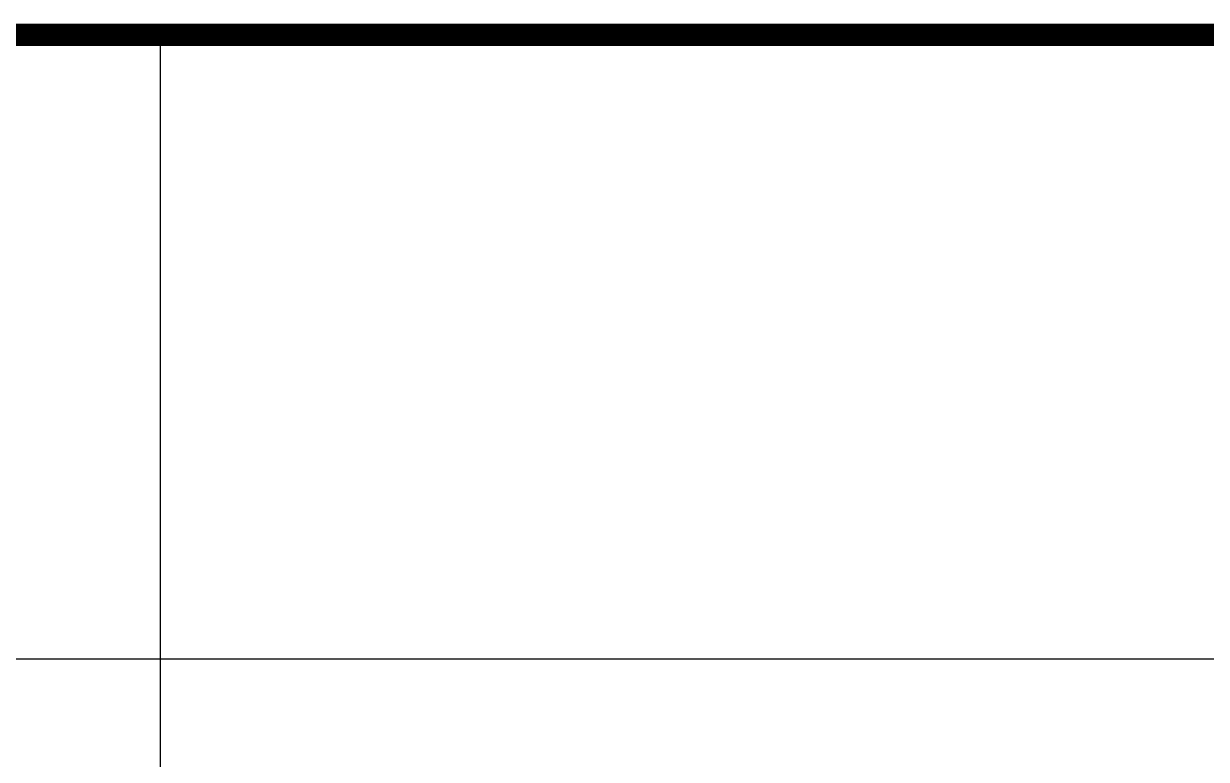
# Model space of a CAD drawing. Extents: x 43627 to 1359545, y -692302 to -50983.
# Drawn here: x 390712 to 392609, y -675452 to -674273 of the extents above; entities that cross this region are included whole.
import ezdxf
from ezdxf.enums import TextEntityAlignment as Align

# ---------------------------------------------------------------- set-up
doc = ezdxf.new("R2010")
doc.units = 0
doc.header["$LTSCALE"] = 1000
doc.header["$MEASUREMENT"] = 0
doc.layers.add('图签目录', color=255, linetype='Continuous')
doc.layers.add('标准图签', color=7, linetype='Continuous')
doc.styles.get("Standard").update_dxf_attribs({"font": 'gbenor.shx', "bigfont": 'gbcbig.shx'})
doc.styles.add('宋体', font='宋体.ttf', dxfattribs={"width": 0.8})

# ---------------------------------------------------------------- blocks, each defined once
blk = doc.blocks.new('ztwj05')
for p, q in [((76350, 3000), (76350, 1000)), ((74350, 2000), (102950, 2000))]:
    blk.add_line(p, q)
at = {"const_width": 35.9}
blk.add_lwpolyline([(63950, 3000), (102950, 3000)], dxfattribs=at)
at = {"layer": '图签目录', "style": '宋体', "width": 0.8}
for tag, p in [('图纸编号', (101658.3, 2513)), ('图纸时间', (93475.4, 1527.6)), ('设计号', (97350, 1500))]:
    blk.add_attdef(tag, text='', height=300, dxfattribs=at).set_placement(p, align=Align.MIDDLE)
at = {"layer": '图签目录', "lineweight": 30, "width": 0.8, "flags": 104}
for tag, p in [('工程名称', (87350, 2492)), ('图纸名称', (95350, 2500)), ('建设单位', (79350, 2466.4))]:
    blk.add_attdef(tag, text='', height=300, dxfattribs=at).set_placement(p, align=Align.MIDDLE_CENTER)
at = {"layer": '图签目录', "style": '宋体', "width": 0.8}
for tag, p in [('65', (99346.6, 1364.2)), ('3', (101646.8, 1346.9))]:
    blk.add_attdef(tag, text='', height=300, dxfattribs=at).set_placement(p, align=Align.CENTER)

msp = doc.modelspace()

# ---------------------------------------------------------------- block references
at = {"layer": '标准图签'}
msp.add_blockref('ztwj05', (314580.7, -677290.8), dxfattribs=at)

doc.saveas('drawing.dxf')
